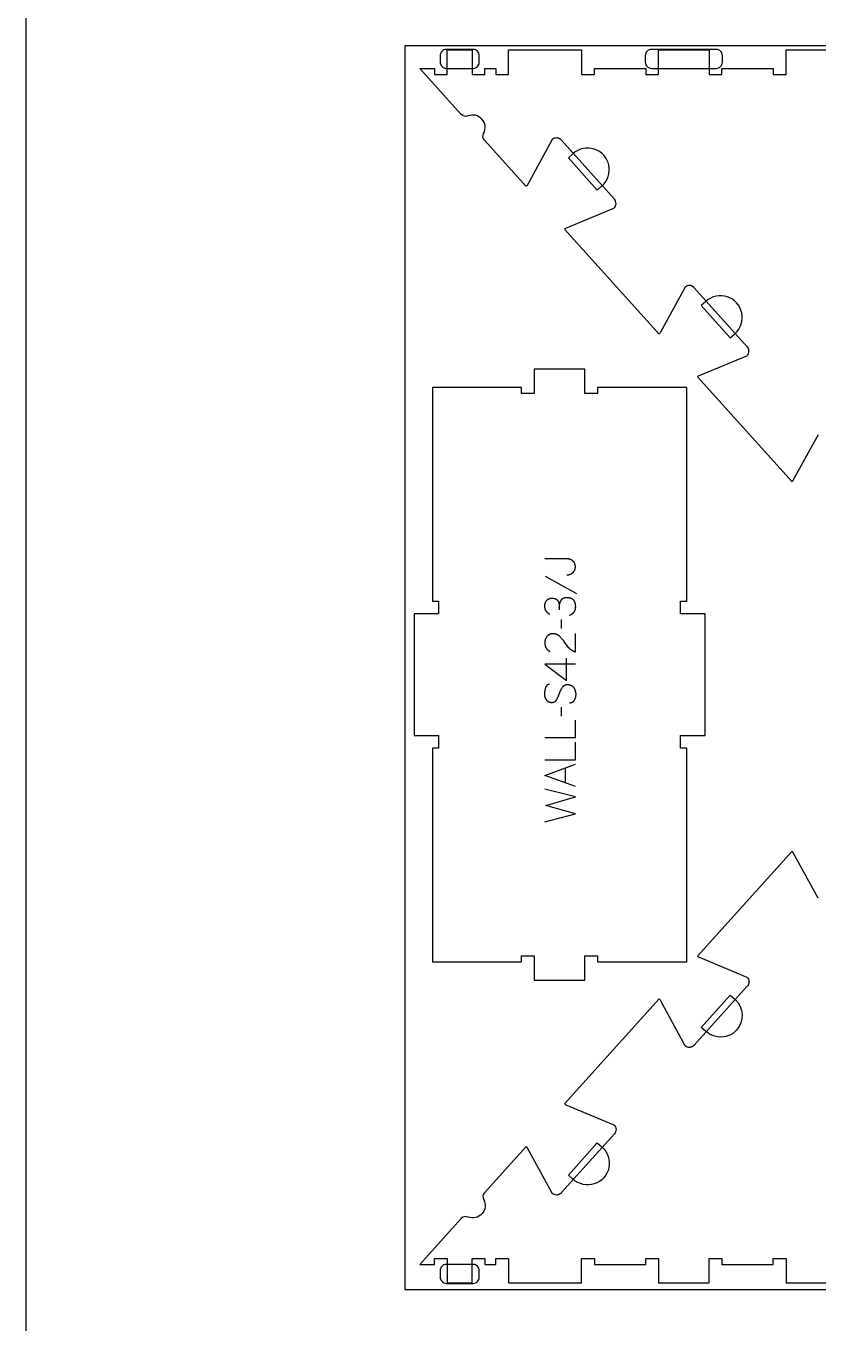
# Model space of a CAD drawing. Extents: x -13885 to -10701, y -19593 to -11999.
# Drawn here: x -13885 to -13108, y -13956 to -12684 of the extents above; entities that cross this region are included whole.
import ezdxf

# ---------------------------------------------------------------- set-up
doc = ezdxf.new("R2010")
doc.units = 0
for name, color, linetype in [('0_SHEET_SPRUCEPLY_2440X122', 1, 'CONTINUOUS'), ('1_ANYTOOL_1MMDEEP_LABELS_S', 2, 'CONTINUOUS'), ('4_ANYTOOL_CUTTHROUGH_OUTSI', 5, 'CONTINUOUS'), ('5_ANYTOOL_HALF_MILL_9MM_IN', 3, 'CONTINUOUS'), ('DONOTCUT', 18, 'CONTINUOUS')]:
    doc.layers.add(name, color=color, linetype=linetype)

msp = doc.modelspace()

# ---------------------------------------------------------------- linework, layer by layer
at = {"layer": '0_SHEET_SPRUCEPLY_2440X122'}
msp.add_lwpolyline([(-13513.1, -12703.3), (-13513.1, -13923.3), (-11073.1, -13923.3), (-11073.1, -12703.3)], close=True, dxfattribs=at)
at = {"layer": '1_ANYTOOL_1MMDEEP_LABELS_S'}
for points in [[(-13354.4, -13222.3), (-13354.2, -13222.3), (-13354, -13222.3), (-13353.8, -13222.3), (-13353.6, -13222.3), (-13353.4, -13222.2), (-13353.2, -13222.2), (-13353, -13222.2), (-13352.8, -13222.1), (-13352.6, -13222.1), (-13352.4, -13222.1), (-13352.2, -13222), (-13352, -13222), (-13351.8, -13221.9), (-13351.6, -13221.9), (-13351.4, -13221.8), (-13351.3, -13221.7), (-13351.1, -13221.7), (-13350.9, -13221.6), (-13350.7, -13221.5), (-13350.5, -13221.4), (-13350.4, -13221.3), (-13350.2, -13221.2), (-13350, -13221.1), (-13349.8, -13221), (-13349.7, -13220.9), (-13349.5, -13220.8), (-13349.3, -13220.7), (-13349.2, -13220.6), (-13349, -13220.5), (-13348.8, -13220.3), (-13348.7, -13220.2), (-13348.5, -13220.1), (-13348.3, -13219.9), (-13348.2, -13219.8), (-13348, -13219.7), (-13347.9, -13219.5), (-13347.8, -13219.4), (-13347.6, -13219.2), (-13347.5, -13219), (-13347.4, -13218.9), (-13347.3, -13218.7), (-13347.1, -13218.6), (-13347, -13218.4), (-13346.9, -13218.2), (-13346.8, -13218.1), (-13346.7, -13217.9), (-13346.6, -13217.7), (-13346.6, -13217.5), (-13346.5, -13217.3), (-13346.4, -13217.2), (-13346.3, -13217), (-13346.3, -13216.8), (-13346.2, -13216.6), (-13346.2, -13216.4), (-13346.1, -13216.2), (-13346.1, -13216), (-13346, -13215.8), (-13346, -13215.6), (-13346, -13215.4), (-13346, -13215.1), (-13345.9, -13214.9), (-13345.9, -13214.7), (-13345.9, -13214.5), (-13345.9, -13214.3), (-13345.9, -13214.1), (-13345.9, -13213.8), (-13345.9, -13213.6), (-13346, -13213.4), (-13346, -13213.2), (-13346, -13213), (-13346, -13212.8), (-13346.1, -13212.6), (-13346.1, -13212.4), (-13346.2, -13212.3), (-13346.2, -13212.1), (-13346.3, -13211.9), (-13346.3, -13211.7), (-13346.4, -13211.5), (-13346.4, -13211.3), (-13346.5, -13211.2), (-13346.6, -13211), (-13346.7, -13210.8), (-13346.8, -13210.7), (-13346.8, -13210.5), (-13346.9, -13210.3), (-13347, -13210.2), (-13347.1, -13210), (-13347.2, -13209.9), (-13347.4, -13209.7), (-13347.5, -13209.5), (-13347.6, -13209.4), (-13347.7, -13209.3), (-13347.9, -13209.1), (-13348, -13209), (-13348.1, -13208.8), (-13348.3, -13208.7), (-13348.4, -13208.6), (-13348.6, -13208.4), (-13348.7, -13208.3), (-13348.9, -13208.2), (-13349, -13208.1), (-13349.2, -13208), (-13349.4, -13207.9), (-13349.5, -13207.8), (-13349.7, -13207.7), (-13349.9, -13207.6), (-13350, -13207.5), (-13350.2, -13207.4), (-13350.4, -13207.3), (-13350.5, -13207.2), (-13350.7, -13207.2), (-13350.9, -13207.1), (-13351.1, -13207), (-13351.3, -13207), (-13351.4, -13206.9), (-13351.6, -13206.9), (-13351.8, -13206.8), (-13352, -13206.8), (-13352.2, -13206.7), (-13352.4, -13206.7), (-13352.6, -13206.7), (-13352.8, -13206.6), (-13353, -13206.6), (-13353.2, -13206.6), (-13353.4, -13206.6), (-13353.6, -13206.6), (-13353.8, -13206.6), (-13354, -13206.6), (-13375.9, -13206.6)], [(-13375.5, -13223.4), (-13344.7, -13240.5)], [(-13371, -13260.9), (-13371.3, -13260.7), (-13371.6, -13260.6), (-13371.9, -13260.4), (-13372.2, -13260.2), (-13372.4, -13260), (-13372.7, -13259.9), (-13372.9, -13259.7), (-13373, -13259.6), (-13373.2, -13259.5), (-13373.3, -13259.4), (-13373.4, -13259.2), (-13373.5, -13259.1), (-13373.6, -13259), (-13373.7, -13258.9), (-13373.8, -13258.8), (-13373.9, -13258.7), (-13374, -13258.6), (-13374.1, -13258.5), (-13374.2, -13258.3), (-13374.3, -13258.2), (-13374.4, -13258.1), (-13374.4, -13258), (-13374.5, -13257.9), (-13374.6, -13257.7), (-13374.7, -13257.6), (-13374.8, -13257.5), (-13374.8, -13257.4), (-13374.9, -13257.2), (-13375, -13257.1), (-13375, -13257), (-13375.1, -13256.8), (-13375.2, -13256.7), (-13375.2, -13256.5), (-13375.3, -13256.4), (-13375.3, -13256.3), (-13375.4, -13256.1), (-13375.4, -13256), (-13375.5, -13255.8), (-13375.5, -13255.7), (-13375.6, -13255.4), (-13375.7, -13255.1), (-13375.8, -13254.7), (-13375.8, -13254.4), (-13375.8, -13254.1), (-13375.9, -13253.8), (-13375.9, -13253.4), (-13375.9, -13253.1), (-13375.9, -13252.7), (-13375.9, -13252.5), (-13375.9, -13252.3), (-13375.9, -13252.1), (-13375.9, -13251.9), (-13375.9, -13251.7), (-13375.9, -13251.5), (-13375.8, -13251.3), (-13375.8, -13251.1), (-13375.8, -13250.9), (-13375.7, -13250.7), (-13375.7, -13250.5), (-13375.7, -13250.4), (-13375.6, -13250.2), (-13375.6, -13250), (-13375.5, -13249.8), (-13375.5, -13249.6), (-13375.4, -13249.5), (-13375.3, -13249.3), (-13375.3, -13249.1), (-13375.2, -13249), (-13375.1, -13248.8), (-13375, -13248.7), (-13374.9, -13248.5), (-13374.9, -13248.3), (-13374.8, -13248.2), (-13374.7, -13248), (-13374.6, -13247.9), (-13374.5, -13247.8), (-13374.4, -13247.6), (-13374.3, -13247.5), (-13374.2, -13247.3), (-13374, -13247.2), (-13373.9, -13247.1), (-13373.8, -13247), (-13373.7, -13246.8), (-13373.5, -13246.7), (-13373.4, -13246.6), (-13373.3, -13246.5), (-13373.1, -13246.4), (-13373, -13246.3), (-13372.9, -13246.2), (-13372.7, -13246.1), (-13372.6, -13246), (-13372.4, -13245.9), (-13372.2, -13245.8), (-13372.1, -13245.8), (-13371.9, -13245.7), (-13371.8, -13245.6), (-13371.6, -13245.6), (-13371.4, -13245.5), (-13371.2, -13245.5), (-13371.1, -13245.4), (-13370.9, -13245.4), (-13370.7, -13245.3), (-13370.5, -13245.3), (-13370.3, -13245.2), (-13370.1, -13245.2), (-13369.9, -13245.2), (-13369.7, -13245.2), (-13369.5, -13245.2), (-13369.3, -13245.1), (-13369.1, -13245.1), (-13368.9, -13245.1), (-13368.3, -13245.1), (-13368, -13245.1), (-13367.7, -13245.2), (-13367.4, -13245.2), (-13367.1, -13245.2), (-13366.9, -13245.3), (-13366.8, -13245.3), (-13366.6, -13245.3), (-13366.5, -13245.4), (-13366.4, -13245.4), (-13366.2, -13245.4), (-13366.1, -13245.5), (-13366, -13245.5), (-13365.8, -13245.5), (-13365.7, -13245.6), (-13365.6, -13245.6), (-13365.5, -13245.7), (-13365.4, -13245.7), (-13365.2, -13245.8), (-13365.1, -13245.8), (-13365, -13245.9), (-13364.9, -13246), (-13364.8, -13246), (-13364.7, -13246.1), (-13364.6, -13246.1), (-13364.5, -13246.2), (-13364.4, -13246.3), (-13364.3, -13246.4), (-13364.1, -13246.6), (-13363.9, -13246.7), (-13363.8, -13246.9), (-13363.7, -13247), (-13363.6, -13247.1), (-13363.5, -13247.1), (-13363.5, -13247.2), (-13363.4, -13247.3), (-13363.3, -13247.4), (-13363.3, -13247.5), (-13363.2, -13247.6), (-13363.1, -13247.7), (-13363.1, -13247.8), (-13363, -13247.9), (-13363, -13247.9), (-13362.9, -13248), (-13362.8, -13248.1), (-13362.8, -13248.2), (-13362.7, -13248.3), (-13362.7, -13248.4), (-13362.6, -13248.5), (-13362.6, -13248.6), (-13362.5, -13248.7), (-13362.5, -13248.8), (-13362.5, -13248.9), (-13362.4, -13249.2), (-13362.3, -13249.4), (-13362.2, -13249.6), (-13362.2, -13249.8), (-13362.1, -13250), (-13362.1, -13250.3), (-13362, -13250.5), (-13362, -13250.7), (-13361.9, -13250.9), (-13361.9, -13251.2), (-13361.8, -13251.4), (-13361.8, -13251.6), (-13361.8, -13251.9), (-13361.8, -13252.1), (-13361.8, -13252.4), (-13361.7, -13252.6), (-13361.7, -13252.9), (-13361.7, -13256.6)], [(-13361.7, -13253.8), (-13361.7, -13253.3), (-13361.6, -13252.9), (-13361.6, -13252.5), (-13361.5, -13252.1), (-13361.5, -13251.6), (-13361.4, -13251.2), (-13361.3, -13250.8), (-13361.2, -13250.4), (-13361.1, -13250), (-13360.9, -13249.6), (-13360.8, -13249.2), (-13360.7, -13248.8), (-13360.5, -13248.4), (-13360.3, -13248.1), (-13360.1, -13247.7), (-13360, -13247.3), (-13359.9, -13247.1), (-13359.8, -13247), (-13359.7, -13246.9), (-13359.6, -13246.8), (-13359.6, -13246.7), (-13359.5, -13246.6), (-13359.5, -13246.5), (-13359.4, -13246.5), (-13359.3, -13246.4), (-13359.3, -13246.3), (-13359.2, -13246.2), (-13359.2, -13246.2), (-13359.1, -13246.1), (-13359, -13246), (-13359, -13246), (-13358.9, -13245.9), (-13358.8, -13245.8), (-13358.7, -13245.8), (-13358.7, -13245.7), (-13358.6, -13245.6), (-13358.5, -13245.6), (-13358.4, -13245.5), (-13358.4, -13245.5), (-13358.3, -13245.4), (-13358.2, -13245.3), (-13358.1, -13245.3), (-13358, -13245.2), (-13358, -13245.2), (-13357.9, -13245.1), (-13357.8, -13245.1), (-13357.7, -13245.1), (-13357.6, -13245), (-13357.5, -13245), (-13357.4, -13244.9), (-13357.3, -13244.9), (-13357.2, -13244.8), (-13357, -13244.8), (-13356.8, -13244.7), (-13356.6, -13244.6), (-13356.4, -13244.6), (-13356.2, -13244.5), (-13356, -13244.5), (-13355.8, -13244.5), (-13355.6, -13244.4), (-13355.3, -13244.4), (-13355.1, -13244.4), (-13354.9, -13244.4), (-13354.6, -13244.4), (-13354.4, -13244.4), (-13354.1, -13244.4), (-13353.8, -13244.4), (-13353.5, -13244.4), (-13353.3, -13244.4), (-13353, -13244.4), (-13352.8, -13244.4), (-13352.5, -13244.5), (-13352.3, -13244.5), (-13352, -13244.6), (-13351.8, -13244.6), (-13351.6, -13244.7), (-13351.3, -13244.7), (-13351.1, -13244.8), (-13350.9, -13244.8), (-13350.7, -13244.9), (-13350.5, -13245), (-13350.3, -13245.1), (-13350.1, -13245.1), (-13349.9, -13245.2), (-13349.7, -13245.3), (-13349.5, -13245.4), (-13349.4, -13245.5), (-13349.2, -13245.6), (-13349, -13245.8), (-13348.9, -13245.9), (-13348.7, -13246), (-13348.6, -13246.1), (-13348.5, -13246.2), (-13348.4, -13246.3), (-13348.4, -13246.3), (-13348.3, -13246.4), (-13348.2, -13246.5), (-13348.2, -13246.5), (-13348.1, -13246.6), (-13348, -13246.7), (-13347.9, -13246.8), (-13347.8, -13247), (-13347.7, -13247.2), (-13347.5, -13247.3), (-13347.4, -13247.5), (-13347.3, -13247.7), (-13347.2, -13247.8), (-13347.1, -13248), (-13347, -13248.2), (-13346.9, -13248.4), (-13346.9, -13248.6), (-13346.8, -13248.8), (-13346.7, -13249), (-13346.6, -13249.2), (-13346.5, -13249.4), (-13346.5, -13249.6), (-13346.4, -13249.8), (-13346.4, -13250), (-13346.3, -13250.2), (-13346.2, -13250.4), (-13346.2, -13250.7), (-13346.2, -13250.9), (-13346.1, -13251.1), (-13346.1, -13251.3), (-13346, -13251.6), (-13346, -13252.1), (-13346, -13252.6), (-13345.9, -13253.1), (-13345.9, -13253.6), (-13345.9, -13254), (-13345.9, -13254.4), (-13346, -13254.7), (-13346, -13255.1), (-13346.1, -13255.4), (-13346.1, -13255.6), (-13346.1, -13255.8), (-13346.2, -13256), (-13346.2, -13256.1), (-13346.2, -13256.3), (-13346.3, -13256.5), (-13346.3, -13256.6), (-13346.4, -13256.8), (-13346.4, -13256.9), (-13346.5, -13257.1), (-13346.5, -13257.2), (-13346.6, -13257.4), (-13346.7, -13257.5), (-13346.7, -13257.7), (-13346.8, -13257.8), (-13346.9, -13258), (-13346.9, -13258.1), (-13347, -13258.3), (-13347.1, -13258.4), (-13347.2, -13258.5), (-13347.3, -13258.7), (-13347.3, -13258.8), (-13347.4, -13258.9), (-13347.5, -13259.1), (-13347.6, -13259.2), (-13347.7, -13259.3), (-13347.8, -13259.4), (-13347.9, -13259.6), (-13348, -13259.7), (-13348.2, -13259.8), (-13348.3, -13259.9), (-13348.4, -13260), (-13348.5, -13260.1), (-13348.6, -13260.2), (-13348.7, -13260.3), (-13348.9, -13260.4), (-13349, -13260.6), (-13349.1, -13260.7), (-13349.3, -13260.8), (-13349.4, -13260.9), (-13349.5, -13260.9), (-13349.7, -13261), (-13349.8, -13261.1), (-13350, -13261.2), (-13350.3, -13261.4), (-13350.6, -13261.6), (-13350.9, -13261.7), (-13351.3, -13261.9), (-13351.6, -13262)], [(-13359.8, -13265.9), (-13359.7, -13274.7)], [(-13346, -13279.6), (-13346, -13297.9), (-13346.5, -13297.7), (-13346.7, -13297.7), (-13346.9, -13297.6), (-13347.1, -13297.5), (-13347.3, -13297.4), (-13347.6, -13297.3), (-13347.8, -13297.2), (-13348, -13297.1), (-13348.2, -13297), (-13348.4, -13296.9), (-13348.6, -13296.8), (-13348.8, -13296.7), (-13349, -13296.6), (-13349.2, -13296.4), (-13349.4, -13296.3), (-13349.6, -13296.2), (-13349.8, -13296.1), (-13350, -13295.9), (-13350.1, -13295.8), (-13350.3, -13295.6), (-13350.5, -13295.5), (-13350.7, -13295.3), (-13350.9, -13295.2), (-13351, -13295), (-13351.2, -13294.9), (-13351.4, -13294.7), (-13351.5, -13294.5), (-13351.7, -13294.4), (-13351.8, -13294.2), (-13352.2, -13293.8), (-13353.4, -13292.4), (-13354.6, -13290.9), (-13355.7, -13289.4), (-13356.9, -13287.8), (-13357.4, -13287.1), (-13358, -13286.3), (-13358.6, -13285.6), (-13359.1, -13284.9), (-13359.7, -13284.3), (-13360.3, -13283.6), (-13360.9, -13283), (-13361.6, -13282.4), (-13361.7, -13282.3), (-13361.9, -13282.1), (-13362, -13282), (-13362.2, -13281.9), (-13362.4, -13281.7), (-13362.5, -13281.6), (-13362.7, -13281.5), (-13362.9, -13281.4), (-13363.1, -13281.3), (-13363.2, -13281.2), (-13363.4, -13281.1), (-13363.6, -13281), (-13363.8, -13280.9), (-13364, -13280.8), (-13364.2, -13280.7), (-13364.3, -13280.6), (-13364.5, -13280.6), (-13364.7, -13280.5), (-13364.9, -13280.4), (-13365.1, -13280.4), (-13365.3, -13280.3), (-13365.5, -13280.3), (-13365.7, -13280.2), (-13365.9, -13280.2), (-13366.2, -13280.2), (-13366.4, -13280.1), (-13366.6, -13280.1), (-13366.8, -13280.1), (-13367, -13280.1), (-13367.2, -13280.1), (-13367.5, -13280.1), (-13367.7, -13280.1), (-13367.9, -13280.1), (-13368.2, -13280.1), (-13368.4, -13280.1), (-13368.7, -13280.1), (-13368.9, -13280.1), (-13369.1, -13280.1), (-13369.4, -13280.2), (-13369.6, -13280.2), (-13369.8, -13280.3), (-13370, -13280.3), (-13370.2, -13280.4), (-13370.4, -13280.4), (-13370.7, -13280.5), (-13370.9, -13280.5), (-13371, -13280.6), (-13371.2, -13280.7), (-13371.4, -13280.8), (-13371.6, -13280.9), (-13371.8, -13280.9), (-13372, -13281), (-13372.2, -13281.1), (-13372.3, -13281.3), (-13372.5, -13281.4), (-13372.7, -13281.5), (-13372.8, -13281.6), (-13373, -13281.7), (-13373.1, -13281.9), (-13373.3, -13282), (-13373.4, -13282.1), (-13373.6, -13282.3), (-13373.7, -13282.4), (-13373.8, -13282.6), (-13374, -13282.7), (-13374.1, -13282.9), (-13374.2, -13283.1), (-13374.3, -13283.2), (-13374.4, -13283.4), (-13374.5, -13283.6), (-13374.6, -13283.8), (-13374.7, -13283.9), (-13374.8, -13284.1), (-13374.9, -13284.3), (-13375, -13284.5), (-13375.1, -13284.7), (-13375.2, -13284.9), (-13375.3, -13285.1), (-13375.3, -13285.2), (-13375.4, -13285.4), (-13375.5, -13285.6), (-13375.5, -13285.9), (-13375.6, -13286.1), (-13375.6, -13286.3), (-13375.7, -13286.5), (-13375.7, -13286.7), (-13375.8, -13286.9), (-13375.8, -13287.1), (-13375.8, -13287.3), (-13375.9, -13287.6), (-13375.9, -13287.8), (-13375.9, -13288), (-13375.9, -13288.3), (-13375.9, -13288.5), (-13375.9, -13289), (-13375.9, -13289.3), (-13375.9, -13289.7), (-13375.9, -13290.1), (-13375.8, -13290.4), (-13375.8, -13290.7), (-13375.7, -13291.1), (-13375.7, -13291.4), (-13375.6, -13291.7), (-13375.5, -13292), (-13375.5, -13292.2), (-13375.4, -13292.3), (-13375.4, -13292.5), (-13375.3, -13292.6), (-13375.3, -13292.8), (-13375.2, -13292.9), (-13375.1, -13293.1), (-13375.1, -13293.2), (-13375, -13293.4), (-13374.9, -13293.5), (-13374.9, -13293.6), (-13374.8, -13293.8), (-13374.7, -13293.9), (-13374.6, -13294.1), (-13374.6, -13294.2), (-13374.5, -13294.3), (-13374.4, -13294.4), (-13374.3, -13294.6), (-13374.2, -13294.7), (-13374.1, -13294.8), (-13374, -13294.9), (-13373.9, -13295.1), (-13373.8, -13295.2), (-13373.7, -13295.3), (-13373.6, -13295.4), (-13373.5, -13295.5), (-13373.4, -13295.6), (-13373.3, -13295.7), (-13373.2, -13295.9), (-13373.1, -13296), (-13372.9, -13296.1), (-13372.8, -13296.2), (-13372.6, -13296.4), (-13372.3, -13296.6), (-13372, -13296.8), (-13371.7, -13296.9), (-13371.4, -13297.1), (-13371.1, -13297.3), (-13370.8, -13297.5)], [(-13345.9, -13309.8), (-13376, -13309.8), (-13354.6, -13325.8)], [(-13354.6, -13325.8), (-13354.6, -13304)], [(-13371.3, -13329.8), (-13371.5, -13329.8), (-13371.6, -13329.8), (-13371.7, -13329.8), (-13371.8, -13329.8), (-13371.9, -13329.8), (-13372, -13329.9), (-13372.1, -13329.9), (-13372.2, -13329.9), (-13372.2, -13329.9), (-13372.3, -13329.9), (-13372.4, -13329.9), (-13372.5, -13329.9), (-13372.6, -13330), (-13372.6, -13330), (-13372.7, -13330), (-13372.8, -13330), (-13372.9, -13330.1), (-13373, -13330.1), (-13373, -13330.1), (-13373.1, -13330.2), (-13373.2, -13330.2), (-13373.3, -13330.2), (-13373.3, -13330.3), (-13373.4, -13330.3), (-13373.5, -13330.4), (-13373.5, -13330.4), (-13373.6, -13330.4), (-13373.7, -13330.5), (-13373.7, -13330.5), (-13373.8, -13330.6), (-13373.9, -13330.6), (-13373.9, -13330.7), (-13374, -13330.7), (-13374, -13330.8), (-13374.1, -13330.9), (-13374.2, -13330.9), (-13374.2, -13331), (-13374.3, -13331), (-13374.3, -13331.1), (-13374.4, -13331.2), (-13374.4, -13331.2), (-13374.5, -13331.3), (-13374.5, -13331.4), (-13374.6, -13331.4), (-13374.6, -13331.5), (-13374.7, -13331.6), (-13374.7, -13331.7), (-13374.8, -13331.7), (-13374.8, -13331.8), (-13374.9, -13331.9), (-13374.9, -13332), (-13375, -13332.1), (-13375.1, -13332.3), (-13375.1, -13332.5), (-13375.2, -13332.7), (-13375.3, -13332.9), (-13375.3, -13333.1), (-13375.5, -13333.9), (-13375.7, -13334.7), (-13375.9, -13335.5), (-13376, -13336.3), (-13376.1, -13336.6), (-13376.1, -13337), (-13376.2, -13337.4), (-13376.2, -13337.8), (-13376.2, -13338.1), (-13376.3, -13338.5), (-13376.3, -13338.8), (-13376.3, -13339.2), (-13376.3, -13339.4), (-13376.3, -13339.6), (-13376.3, -13339.8), (-13376.2, -13340), (-13376.2, -13340.2), (-13376.2, -13340.4), (-13376.2, -13340.5), (-13376.2, -13340.7), (-13376.1, -13340.9), (-13376.1, -13341.1), (-13376.1, -13341.3), (-13376, -13341.5), (-13376, -13341.6), (-13375.9, -13341.8), (-13375.9, -13342), (-13375.8, -13342.2), (-13375.8, -13342.3), (-13375.7, -13342.5), (-13375.6, -13342.7), (-13375.6, -13342.9), (-13375.5, -13343), (-13375.4, -13343.2), (-13375.3, -13343.4), (-13375.2, -13343.5), (-13375.2, -13343.7), (-13375.1, -13343.9), (-13375, -13344), (-13374.9, -13344.2), (-13374.8, -13344.3), (-13374.7, -13344.5), (-13374.6, -13344.7), (-13374.4, -13344.8), (-13374.3, -13345), (-13374.2, -13345.1), (-13374.1, -13345.3), (-13374, -13345.4), (-13373.8, -13345.5), (-13373.7, -13345.7), (-13373.6, -13345.8), (-13373.4, -13345.9), (-13373.3, -13346), (-13373.2, -13346.1), (-13373, -13346.2), (-13372.9, -13346.3), (-13372.7, -13346.4), (-13372.6, -13346.5), (-13372.4, -13346.6), (-13372.2, -13346.7), (-13372.1, -13346.8), (-13371.9, -13346.8), (-13371.7, -13346.9), (-13371.6, -13347), (-13371.4, -13347), (-13371.2, -13347.1), (-13371, -13347.1), (-13370.8, -13347.1), (-13370.6, -13347.2), (-13370.5, -13347.2), (-13370.3, -13347.2), (-13370.1, -13347.3), (-13369.9, -13347.3), (-13369.7, -13347.3), (-13369.4, -13347.3), (-13369.2, -13347.3), (-13369, -13347.3), (-13368.8, -13347.3), (-13368.6, -13347.3), (-13368.4, -13347.3), (-13368.2, -13347.2), (-13368, -13347.2), (-13367.8, -13347.2), (-13367.6, -13347.1), (-13367.4, -13347.1), (-13367.3, -13347), (-13367.1, -13347), (-13366.9, -13346.9), (-13366.8, -13346.9), (-13366.7, -13346.8), (-13366.6, -13346.8), (-13366.6, -13346.8), (-13366.5, -13346.7), (-13366.4, -13346.7), (-13366.3, -13346.6), (-13366.2, -13346.6), (-13366.2, -13346.5), (-13366.1, -13346.5), (-13366, -13346.5), (-13365.9, -13346.4), (-13365.9, -13346.4), (-13365.8, -13346.3), (-13365.7, -13346.2), (-13365.6, -13346.2), (-13365.6, -13346.1), (-13365.5, -13346.1), (-13365.4, -13346), (-13365.4, -13346), (-13365.3, -13345.9), (-13365.2, -13345.8), (-13365.2, -13345.8), (-13365.1, -13345.7), (-13365, -13345.6), (-13364.8, -13345.4), (-13364.7, -13345.3), (-13364.6, -13345.1), (-13364.5, -13345), (-13364.4, -13344.8), (-13364.3, -13344.6), (-13364.2, -13344.5), (-13363.8, -13343.8), (-13363.4, -13343), (-13363, -13342.3), (-13362.7, -13341.5), (-13362.3, -13340.7), (-13362, -13339.9), (-13361.7, -13339.1), (-13361.4, -13338.3), (-13361.1, -13337.5), (-13360.7, -13336.7), (-13360.4, -13335.9), (-13360, -13335.1), (-13359.7, -13334.4), (-13359.3, -13333.6), (-13358.9, -13332.9), (-13358.4, -13332.3), (-13358.3, -13332.1), (-13358.2, -13331.9), (-13358.1, -13331.8), (-13358, -13331.7), (-13358, -13331.6), (-13357.9, -13331.6), (-13357.9, -13331.5), (-13357.8, -13331.4), (-13357.7, -13331.4), (-13357.7, -13331.3), (-13357.6, -13331.2), (-13357.5, -13331.2), (-13357.5, -13331.1), (-13357.4, -13331), (-13357.3, -13331), (-13357.2, -13330.9), (-13357.2, -13330.9), (-13357.1, -13330.8), (-13357, -13330.8), (-13356.9, -13330.7), (-13356.9, -13330.7), (-13356.8, -13330.6), (-13356.7, -13330.6), (-13356.6, -13330.5), (-13356.6, -13330.5), (-13356.5, -13330.4), (-13356.4, -13330.4), (-13356.3, -13330.3), (-13356.2, -13330.3), (-13356.1, -13330.3), (-13356, -13330.2), (-13356, -13330.2), (-13355.9, -13330.2), (-13355.8, -13330.1), (-13355.7, -13330.1), (-13355.6, -13330.1), (-13355.5, -13330.1), (-13355.3, -13330), (-13355.1, -13330), (-13354.9, -13329.9), (-13354.7, -13329.9), (-13354.5, -13329.9), (-13354.3, -13329.9), (-13354.1, -13329.8), (-13353.9, -13329.8), (-13353.7, -13329.8), (-13353.5, -13329.8), (-13353.2, -13329.8), (-13353, -13329.9), (-13352.8, -13329.9), (-13352.5, -13329.9), (-13352.3, -13329.9), (-13352.1, -13330), (-13351.9, -13330), (-13351.7, -13330.1), (-13351.5, -13330.1), (-13351.3, -13330.2), (-13351, -13330.2), (-13350.9, -13330.3), (-13350.7, -13330.4), (-13350.5, -13330.4), (-13350.3, -13330.5), (-13350.1, -13330.6), (-13349.9, -13330.7), (-13349.7, -13330.8), (-13349.6, -13330.9), (-13349.4, -13331), (-13349.2, -13331.1), (-13349.1, -13331.2), (-13348.9, -13331.4), (-13348.8, -13331.5), (-13348.6, -13331.6), (-13348.5, -13331.8), (-13348.3, -13331.9), (-13348.2, -13332), (-13348.1, -13332.2), (-13347.9, -13332.4), (-13347.8, -13332.5), (-13347.7, -13332.7), (-13347.6, -13332.9), (-13347.4, -13333), (-13347.2, -13333.4), (-13347, -13333.8), (-13346.8, -13334.1), (-13346.6, -13334.5), (-13346.5, -13334.9), (-13346.3, -13335.2), (-13346.3, -13335.4), (-13346.2, -13335.6), (-13346.1, -13335.8), (-13346.1, -13336), (-13346, -13336.2), (-13346, -13336.4), (-13345.9, -13336.6), (-13345.9, -13336.8), (-13345.8, -13337), (-13345.8, -13337.2), (-13345.7, -13337.4), (-13345.7, -13337.6), (-13345.7, -13337.8), (-13345.7, -13338), (-13345.6, -13338.4), (-13345.6, -13338.8), (-13345.6, -13339.2), (-13345.6, -13339.6), (-13345.6, -13340), (-13345.6, -13340.4), (-13345.7, -13340.8), (-13345.7, -13341.2), (-13345.8, -13341.6), (-13345.9, -13342), (-13345.9, -13342.4), (-13346, -13342.8), (-13346.2, -13343.1), (-13346.3, -13343.5), (-13346.4, -13343.9), (-13346.6, -13344.2), (-13346.8, -13344.6), (-13346.9, -13344.9), (-13347.1, -13345.3), (-13347.2, -13345.5), (-13347.3, -13345.6), (-13347.4, -13345.8), (-13347.5, -13345.9), (-13347.7, -13346.1), (-13347.8, -13346.2), (-13347.9, -13346.4), (-13348, -13346.5), (-13348.1, -13346.6), (-13348.3, -13346.7), (-13348.4, -13346.8), (-13348.5, -13347), (-13348.6, -13347), (-13348.7, -13347.1), (-13348.7, -13347.1), (-13348.8, -13347.2), (-13348.9, -13347.2), (-13348.9, -13347.3), (-13349, -13347.3), (-13349.1, -13347.3), (-13349.2, -13347.4), (-13349.2, -13347.4), (-13349.3, -13347.5), (-13349.4, -13347.5), (-13349.5, -13347.5), (-13349.5, -13347.6), (-13349.6, -13347.6), (-13349.7, -13347.6), (-13349.8, -13347.7), (-13349.9, -13347.7), (-13349.9, -13347.7), (-13350, -13347.8), (-13350.2, -13347.8), (-13350.3, -13347.9), (-13350.5, -13347.9), (-13350.7, -13347.9), (-13350.9, -13348), (-13351, -13348), (-13351.2, -13348), (-13351.4, -13348), (-13351.6, -13348), (-13351.8, -13348)], [(-13359.8, -13352.1), (-13359.7, -13360.8)], [(-13375.9, -13381.8), (-13345.9, -13381.8), (-13345.9, -13364.7)], [(-13375.9, -13403.6), (-13345.9, -13403.6), (-13345.9, -13386.5)], [(-13345.9, -13429.8), (-13375.9, -13419), (-13345.9, -13407.9)], [(-13355.5, -13426.4), (-13355.5, -13411.5)], [(-13375.9, -13464.6), (-13345.9, -13456.8), (-13375, -13448.4), (-13345.9, -13439.9), (-13375.9, -13432.4)]]:
    msp.add_lwpolyline(points, dxfattribs=at)
at = {"layer": '4_ANYTOOL_CUTTHROUGH_OUTSI', "color": 5}
for points in [[(-13107.9, -13084.9), (-13107.9, -13084.9), (-13132.5, -13129.8), (-13132.5, -13129.8, -0.061485), (-13133.4, -13130.9), (-13226.2, -13027.8, -0.061485), (-13225, -13027), (-13177.8, -13007.3), (-13177.7, -13007.3), (-13177.7, -13007.3), (-13177.7, -13007.3, 0.198912), (-13175.7, -13002.9), (-13175.7, -13002.8), (-13175.6, -13002.6), (-13175.6, -13002.5), (-13175.7, -13002.3), (-13175.7, -13002.2), (-13175.7, -13002), (-13175.7, -13001.9), (-13175.7, -13001.7), (-13175.7, -13001.6), (-13175.8, -13001.4), (-13175.8, -13001.3), (-13175.8, -13001.1), (-13175.9, -13001), (-13175.9, -13000.8), (-13176, -13000.7), (-13176, -13000.5), (-13176.1, -13000.4), (-13176.1, -13000.2), (-13176.2, -13000.1), (-13176.2, -12999.9), (-13176.3, -12999.8), (-13176.4, -12999.7), (-13176.5, -12999.5), (-13176.5, -12999.4), (-13176.6, -12999.3), (-13176.7, -12999.1), (-13176.8, -12999), (-13176.9, -12998.9), (-13177, -12998.8), (-13177.1, -12998.7), (-13177.2, -12998.5), (-13177.3, -12998.4), (-13229.4, -12940.5), (-13229.5, -12940.4), (-13229.7, -12940.2), (-13229.8, -12940.1), (-13229.9, -12940), (-13230, -12939.9), (-13230.1, -12939.8), (-13230.2, -12939.7), (-13230.3, -12939.6), (-13230.5, -12939.6), (-13230.6, -12939.5), (-13230.7, -12939.4), (-13230.9, -12939.3), (-13231, -12939.2), (-13231.1, -12939.1), (-13231.3, -12939.1), (-13231.4, -12939), (-13231.5, -12938.9), (-13231.7, -12938.9), (-13231.8, -12938.8), (-13232, -12938.8), (-13232.1, -12938.7), (-13232.3, -12938.7), (-13232.4, -12938.6), (-13232.6, -12938.6), (-13232.7, -12938.5), (-13232.9, -12938.5), (-13233, -12938.5), (-13233.2, -12938.5), (-13233.3, -12938.4), (-13233.5, -12938.4), (-13233.6, -12938.4), (-13233.8, -12938.4, 0.198912), (-13238.3, -12940), (-13238.3, -12940), (-13238.3, -12940.1), (-13262.9, -12984.9), (-13262.9, -12984.9, -0.061485), (-13263.8, -12986), (-13356.6, -12883, -0.061485), (-13355.4, -12882.2), (-13308.2, -12862.5), (-13308.2, -12862.4), (-13308.1, -12862.4), (-13308.1, -12862.4, 0.414214), (-13307.7, -12853.6), (-13359.9, -12795.6), (-13360, -12795.5), (-13360.1, -12795.4), (-13360.2, -12795.3), (-13360.3, -12795.2), (-13360.4, -12795.1), (-13360.5, -12795), (-13360.6, -12794.9), (-13360.8, -12794.8), (-13360.9, -12794.7), (-13361, -12794.6), (-13361.1, -12794.5), (-13361.3, -12794.5), (-13361.4, -12794.4), (-13361.5, -12794.3), (-13361.7, -12794.2), (-13361.8, -12794.2), (-13362, -12794.1), (-13362.1, -12794), (-13362.2, -12794), (-13362.4, -12793.9), (-13362.5, -12793.9), (-13362.7, -12793.8), (-13362.8, -12793.8), (-13363, -12793.7), (-13363.1, -12793.7), (-13363.3, -12793.7), (-13363.4, -12793.6), (-13363.6, -12793.6), (-13363.7, -12793.6), (-13363.9, -12793.6), (-13364, -12793.6), (-13364.2, -12793.6, 0.198912), (-13368.7, -12795.2), (-13368.7, -12795.2), (-13368.7, -12795.2), (-13393.3, -12840.1), (-13393.3, -12840.1, -0.061485), (-13394.2, -12841.2), (-13435.1, -12795.8, -0.317837), (-13435.9, -12789.2, 0.707107), (-13451.3, -12772, -0.317837), (-13457.8, -12770.5), (-13498.5, -12725.3), (-13484.1, -12725.3), (-13484.1, -12731.3), (-13471.6, -12731.3), (-13471.6, -12707.3), (-13447.1, -12707.3), (-13447.1, -12731.3), (-13434.6, -12731.3), (-13434.6, -12725.3), (-13424.1, -12725.3), (-13424.1, -12731.3), (-13411.6, -12731.3), (-13411.6, -12707.3), (-13339.8, -12707.3), (-13339.8, -12731.3), (-13327.3, -12731.3), (-13327.3, -12725.3), (-13276.8, -12725.3), (-13276.8, -12731.3), (-13264.3, -12731.3), (-13264.3, -12707.3), (-13214.8, -12707.3), (-13214.8, -12731.3), (-13202.3, -12731.3), (-13202.3, -12725.3), (-13151.8, -12725.3), (-13151.8, -12731.3), (-13139.3, -12731.3), (-13139.3, -12707.3), (-13072.1, -12707.3)], [(-13107.9, -13539.3), (-13107.9, -13539.3), (-13132.5, -13494.4), (-13132.5, -13494.4, 0.061485), (-13133.4, -13493.3), (-13226.2, -13596.4, 0.061485), (-13225, -13597.1), (-13177.8, -13616.9), (-13177.7, -13616.9), (-13177.7, -13616.9), (-13177.7, -13616.9, -0.198912), (-13175.7, -13621.2), (-13175.7, -13621.4), (-13175.6, -13621.5), (-13175.6, -13621.7), (-13175.7, -13621.8), (-13175.7, -13622), (-13175.7, -13622.1), (-13175.7, -13622.3), (-13175.7, -13622.4), (-13175.7, -13622.6), (-13175.8, -13622.7), (-13175.8, -13622.9), (-13175.8, -13623.1), (-13175.9, -13623.2), (-13175.9, -13623.3), (-13176, -13623.5), (-13176, -13623.6), (-13176.1, -13623.8), (-13176.1, -13623.9), (-13176.2, -13624.1), (-13176.2, -13624.2), (-13176.3, -13624.4), (-13176.4, -13624.5), (-13176.5, -13624.6), (-13176.5, -13624.8), (-13176.6, -13624.9), (-13176.7, -13625), (-13176.8, -13625.2), (-13176.9, -13625.3), (-13177, -13625.4), (-13177.1, -13625.5), (-13177.2, -13625.6), (-13177.3, -13625.7), (-13229.4, -13683.7), (-13229.5, -13683.8), (-13229.7, -13683.9), (-13229.8, -13684), (-13229.9, -13684.1), (-13230, -13684.2), (-13230.1, -13684.3), (-13230.2, -13684.4), (-13230.3, -13684.5), (-13230.5, -13684.6), (-13230.6, -13684.7), (-13230.7, -13684.8), (-13230.9, -13684.9), (-13231, -13684.9), (-13231.1, -13685), (-13231.3, -13685.1), (-13231.4, -13685.2), (-13231.5, -13685.2), (-13231.7, -13685.3), (-13231.8, -13685.3), (-13232, -13685.4), (-13232.1, -13685.5), (-13232.3, -13685.5), (-13232.4, -13685.5), (-13232.6, -13685.6), (-13232.7, -13685.6), (-13232.9, -13685.7), (-13233, -13685.7), (-13233.2, -13685.7), (-13233.3, -13685.7), (-13233.5, -13685.7), (-13233.6, -13685.8), (-13233.8, -13685.8, -0.198912), (-13238.3, -13684.2), (-13238.3, -13684.1), (-13262.9, -13639.2), (-13262.9, -13639.2, 0.061485), (-13263.8, -13638.1), (-13356.6, -13741.2, 0.061485), (-13355.4, -13742), (-13308.2, -13761.7), (-13308.2, -13761.7), (-13308.1, -13761.8), (-13308.1, -13761.8, -0.414214), (-13307.7, -13770.6), (-13359.9, -13828.5), (-13360, -13828.7), (-13360.1, -13828.8), (-13360.2, -13828.9), (-13360.3, -13829), (-13360.4, -13829.1), (-13360.5, -13829.2), (-13360.6, -13829.3), (-13360.8, -13829.4), (-13360.9, -13829.5), (-13361, -13829.5), (-13361.1, -13829.6), (-13361.3, -13829.7), (-13361.4, -13829.8), (-13361.5, -13829.9), (-13361.7, -13829.9), (-13361.8, -13830), (-13362, -13830.1), (-13362.1, -13830.1), (-13362.2, -13830.2), (-13362.4, -13830.2), (-13362.5, -13830.3), (-13362.7, -13830.3), (-13362.8, -13830.4), (-13363, -13830.4), (-13363.1, -13830.5), (-13363.3, -13830.5), (-13363.4, -13830.5), (-13363.6, -13830.5), (-13363.7, -13830.6), (-13363.9, -13830.6), (-13364, -13830.6), (-13364.2, -13830.6, -0.198912), (-13368.7, -13829), (-13368.7, -13829), (-13368.7, -13828.9), (-13393.3, -13784.1), (-13393.3, -13784.1, 0.061485), (-13394.2, -13783), (-13435.1, -13828.4, 0.317837), (-13435.9, -13835, -0.707107), (-13451.3, -13852.2, 0.317837), (-13457.8, -13853.6), (-13498.5, -13898.8), (-13484.1, -13898.8), (-13484.1, -13892.8), (-13471.6, -13892.8), (-13471.6, -13916.8), (-13447.1, -13916.8), (-13447.1, -13892.8), (-13434.6, -13892.8), (-13434.6, -13898.8), (-13424.1, -13898.8), (-13424.1, -13892.8), (-13411.6, -13892.8), (-13411.6, -13916.8), (-13339.8, -13916.8), (-13339.8, -13892.8), (-13327.3, -13892.8), (-13327.3, -13898.8), (-13276.8, -13898.8), (-13276.8, -13892.8), (-13264.3, -13892.8), (-13264.3, -13916.8), (-13214.8, -13916.8), (-13214.8, -13892.8), (-13202.3, -13892.8), (-13202.3, -13898.8), (-13151.8, -13898.8), (-13151.8, -13892.8), (-13139.3, -13892.8), (-13139.3, -13916.8), (-13072.1, -13916.8)]]:
    msp.add_lwpolyline(points, format="xyb", dxfattribs=at)
msp.add_lwpolyline([(-13236.7, -13247.9), (-13236.7, -13038.4), (-13324.2, -13038.4), (-13324.2, -13044.4), (-13336.7, -13044.4), (-13336.7, -13020.4), (-13386.2, -13020.4), (-13386.2, -13044.4), (-13398.7, -13044.4), (-13398.7, -13038.4), (-13486.2, -13038.4), (-13486.2, -13247.9), (-13480.2, -13247.9), (-13480.2, -13260.4), (-13504.2, -13260.4), (-13504.2, -13379.9), (-13480.2, -13379.9), (-13480.2, -13392.4), (-13486.2, -13392.4), (-13486.2, -13601.9), (-13398.7, -13601.9), (-13398.7, -13595.9), (-13386.2, -13595.9), (-13386.2, -13619.9), (-13336.7, -13619.9), (-13336.7, -13595.9), (-13324.2, -13595.9), (-13324.2, -13601.9), (-13236.7, -13601.9), (-13236.7, -13392.4), (-13242.7, -13392.4), (-13242.7, -13379.9), (-13218.7, -13379.9), (-13218.7, -13260.4), (-13242.7, -13260.4), (-13242.7, -13247.9)], close=True, dxfattribs=at)
at = {"layer": '5_ANYTOOL_HALF_MILL_9MM_IN', "color": 3}
for points in [[(-13472.5, -12706.8, 0.414214), (-13478.5, -12712.8), (-13478.5, -12719.3, 0.414214), (-13472.5, -12725.3), (-13446.2, -12725.3, 0.414214), (-13440.2, -12719.3), (-13440.2, -12712.8, 0.414214), (-13446.2, -12706.8)], [(-13271.4, -12706.8, 0.414214), (-13277.4, -12712.8), (-13277.4, -12719.3, 0.414214), (-13271.4, -12725.3), (-13207.7, -12725.3, 0.414214), (-13201.7, -12719.3), (-13201.7, -12712.8, 0.414214), (-13207.7, -12706.8)], [(-13319.7, -12840.6, 1), (-13348.2, -12809), (-13348.4, -12809.1), (-13352.8, -12813.2), (-13324.4, -12844.7), (-13319.9, -12840.7), (-13319.7, -12840.6)], [(-13189.3, -12985.4, 1), (-13217.8, -12953.8), (-13217.9, -12954), (-13222.4, -12958), (-13194, -12989.6), (-13189.5, -12985.6), (-13189.3, -12985.4)], [(-13189.3, -13638.8, -1), (-13217.8, -13670.3), (-13217.9, -13670.2), (-13222.4, -13666.2), (-13194, -13634.6), (-13189.5, -13638.6), (-13189.3, -13638.8)], [(-13319.7, -13783.6, -1), (-13348.2, -13815.2), (-13348.4, -13815), (-13352.8, -13811), (-13324.4, -13779.4), (-13319.9, -13783.4), (-13319.7, -13783.6)], [(-13472.5, -13898.8, 0.414214), (-13478.5, -13904.8), (-13478.5, -13911.3, 0.414214), (-13472.5, -13917.3), (-13446.2, -13917.3, 0.414214), (-13440.2, -13911.3), (-13440.2, -13904.8, 0.414214), (-13446.2, -13898.8)]]:
    msp.add_lwpolyline(points, format="xyb", close=True, dxfattribs=at)
at = {"layer": 'DONOTCUT'}
msp.add_lwpolyline([(-13884.8, -19592.7), (-10701.4, -19592.7), (-10701.4, -11999.3), (-13884.8, -11999.3)], close=True, dxfattribs=at)

doc.saveas('drawing.dxf')
